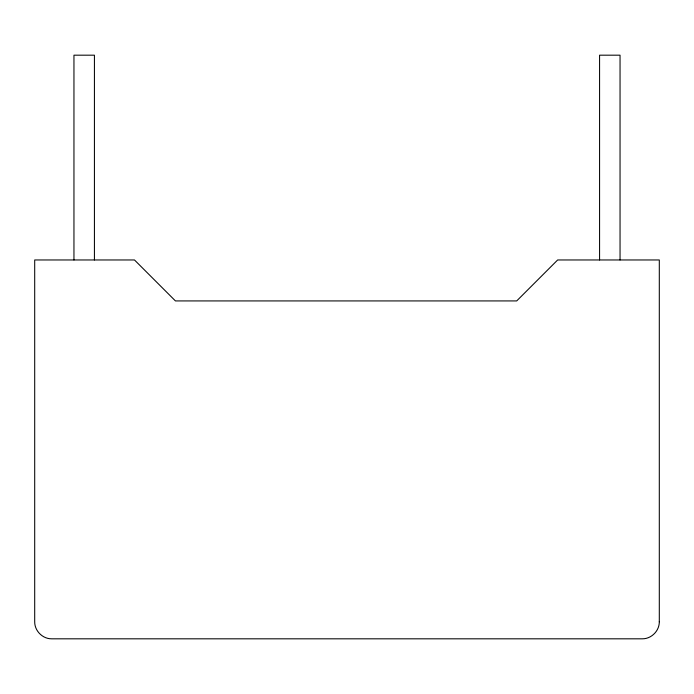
<?xml version="1.0" encoding="UTF-8"?>
<svg xmlns="http://www.w3.org/2000/svg" width="694" height="694" viewBox="0 0 694 694"><rect width="100%" height="100%" fill="white"/><g stroke="black" fill="none" stroke-linecap="round" stroke-linejoin="round"><path stroke-width="1.04" d="M620.046 259.964L620.046 55.182L599.573 55.182L599.573 259.964M94.427 259.964L94.427 55.182L73.954 55.182L73.954 259.964M659.3 621.755C659.447 630.863 651.362 638.966 642.236 638.818L51.764 638.818C42.638 638.966 34.553 630.863 34.7 621.755L34.7 259.964L134.48 259.964L175.435 300.927L516.7 300.927L557.655 259.964L659.3 259.964L659.3 621.755"/></g></svg>
